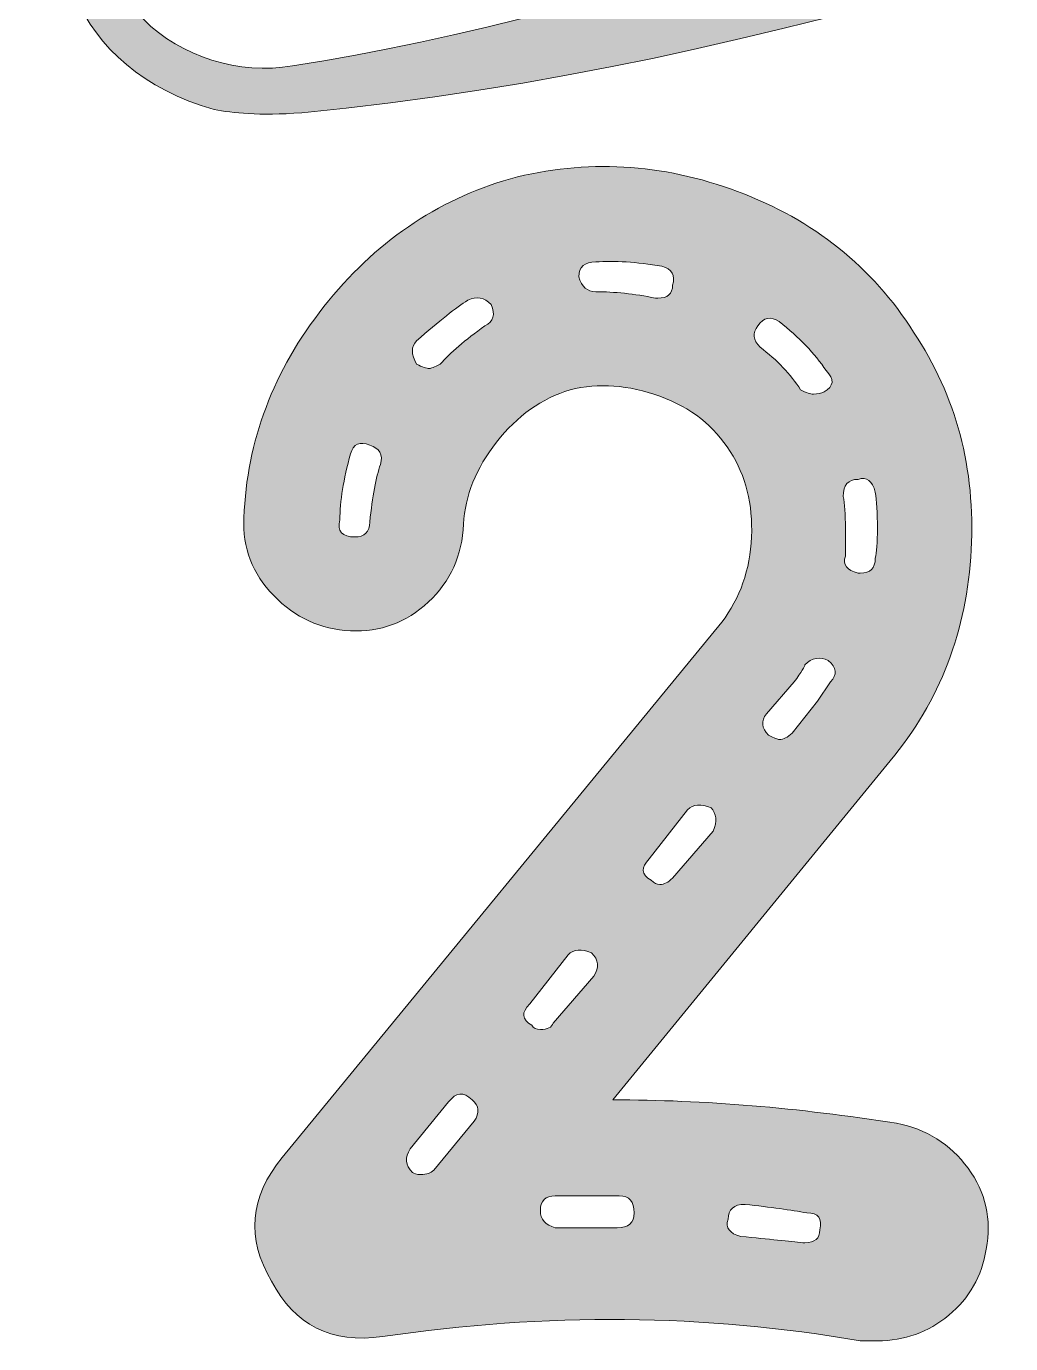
# Model space of a CAD drawing. Header units: inches. Extents: x 1.7 to 13.2, y -16.3 to -1.7.
# Drawn here: x 1.726 to 4.73, y -16.279 to -12.258 of the extents above; entities that cross this region are included whole.
import ezdxf

# ---------------------------------------------------------------- set-up
doc = ezdxf.new("R2010")
doc.units = ezdxf.units.IN
doc.header["$MEASUREMENT"] = 0
doc.layers.add('Layer 1', color=7, linetype='Continuous')

# ---------------------------------------------------------------- blocks, each defined once
blk = doc.blocks.new('block 28')
at = {"layer": 'Layer 1', "true_color": 0xffffff}
h = blk.add_hatch(color=7, dxfattribs=at)
h.dxf.hatch_style = 2
edge = h.paths.add_edge_path()
edge.add_spline(control_points=[(2.5072, -15.7106), (2.5072, -15.7106), (3.848, -14.077), (3.848, -14.077), (3.9043, -14.0032), (3.9347, -13.9165), (3.939, -13.8166), (3.9433, -13.7169), (3.9217, -13.6301), (3.874, -13.5563), (3.8262, -13.4782), (3.7545, -13.4218), (3.6592, -13.3871), (3.5637, -13.3524), (3.4726, -13.3459), (3.3858, -13.3675), (3.299, -13.3936), (3.2241, -13.4467), (3.1613, -13.527), (3.0984, -13.6073), (3.0647, -13.6908), (3.0605, -13.7776), (3.0561, -13.8731), (3.0202, -13.9523), (2.953, -14.0151), (2.8857, -14.0781), (2.8066, -14.1074), (2.7154, -14.103), (2.6244, -14.0987), (2.5462, -14.0629), (2.4811, -13.9956), (2.4161, -13.9284), (2.3857, -13.8492), (2.3901, -13.758), (2.3987, -13.5237), (2.48, -13.3089), (2.6341, -13.1137), (2.788, -12.9184), (2.9779, -12.7883), (3.2036, -12.7232), (3.4335, -12.6625), (3.6646, -12.6755), (3.8967, -12.7623), (4.1288, -12.8491), (4.3078, -12.9923), (4.4337, -13.1918), (4.5639, -13.3871), (4.6224, -13.6084), (4.6094, -13.8557), (4.5964, -14.103), (4.5139, -14.3178), (4.3621, -14.5), (4.3621, -14.5), (3.516, -15.5348), (3.516, -15.5348), (3.7937, -15.5348), (4.0823, -15.5588), (4.3816, -15.6064), (4.4727, -15.6238), (4.5454, -15.6694), (4.5997, -15.7431), (4.6539, -15.817), (4.6723, -15.8993), (4.655, -15.9904), (4.642, -16.0729), (4.6039, -16.1401), (4.5411, -16.1922), (4.4781, -16.2443), (4.4054, -16.2703), (4.3231, -16.2703), (4.3231, -16.2703), (4.2709, -16.2703), (4.2709, -16.2703), (3.798, -16.1879), (3.312, -16.1836), (2.8131, -16.2573), (2.6569, -16.2789), (2.544, -16.2226), (2.4746, -16.0881), (2.3966, -15.9579), (2.4073, -15.8321), (2.5072, -15.7106)], knot_values=[0, 0, 0, 0, 1, 1, 1, 2, 2, 2, 3, 3, 3, 4, 4, 4, 5, 5, 5, 6, 6, 6, 7, 7, 7, 8, 8, 8, 9, 9, 9, 10, 10, 10, 11, 11, 11, 12, 12, 12, 13, 13, 13, 14, 14, 14, 15, 15, 15, 16, 16, 16, 17, 17, 17, 18, 18, 18, 19, 19, 19, 20, 20, 20, 21, 21, 21, 22, 22, 22, 23, 23, 23, 24, 24, 24, 25, 25, 25, 26, 26, 26, 27, 27, 27, 27], degree=3, periodic=1)
edge = h.paths.add_edge_path()
edge.add_spline(control_points=[(2.8066, -13.5954), (2.8153, -13.565), (2.8044, -13.5455), (2.774, -13.5367), (2.7436, -13.5237), (2.7241, -13.5325), (2.7154, -13.5628), (2.6937, -13.6409), (2.6829, -13.7082), (2.6829, -13.7646), (2.6742, -13.7993), (2.6894, -13.8166), (2.7285, -13.8166), (2.7587, -13.8166), (2.774, -13.8015), (2.774, -13.7711), (2.7826, -13.6929), (2.7935, -13.6344), (2.8066, -13.5954)], knot_values=[0, 0, 0, 0, 1, 1, 1, 2, 2, 2, 3, 3, 3, 4, 4, 4, 5, 5, 5, 6, 6, 6, 6], degree=3, periodic=1)
edge = h.paths.add_edge_path()
edge.add_spline(control_points=[(3.093, -15.5999), (3.1103, -15.5739), (3.1081, -15.5523), (3.0865, -15.5348), (3.0605, -15.5088), (3.0365, -15.511), (3.0148, -15.5413), (3.0148, -15.5413), (2.8977, -15.6846), (2.8977, -15.6846), (2.8803, -15.7106), (2.8825, -15.7345), (2.9042, -15.7561), (2.9085, -15.7605), (2.9172, -15.7626), (2.9302, -15.7626), (2.9475, -15.7626), (2.9605, -15.7584), (2.9693, -15.7496), (2.9693, -15.7496), (3.093, -15.5999), (3.093, -15.5999)], knot_values=[0, 0, 0, 0, 1, 1, 1, 2, 2, 2, 3, 3, 3, 4, 4, 4, 5, 5, 5, 6, 6, 6, 7, 7, 7, 7], degree=3, periodic=1)
edge = h.paths.add_edge_path()
edge.add_spline(control_points=[(3.1255, -13.1723), (3.1515, -13.1593), (3.158, -13.1376), (3.145, -13.1072), (3.1233, -13.0856), (3.0995, -13.0812), (3.0735, -13.0942), (3.0386, -13.116), (2.9866, -13.1571), (2.9172, -13.2179), (2.8998, -13.2352), (2.8998, -13.2591), (2.9172, -13.2894), (2.9345, -13.2982), (2.9475, -13.3024), (2.9563, -13.3024), (2.9605, -13.3024), (2.9714, -13.2982), (2.9888, -13.2894), (3.0191, -13.2548), (3.0647, -13.2157), (3.1255, -13.1723)], knot_values=[0, 0, 0, 0, 1, 1, 1, 2, 2, 2, 3, 3, 3, 4, 4, 4, 5, 5, 5, 6, 6, 6, 7, 7, 7, 7], degree=3, periodic=1)
edge = h.paths.add_edge_path()
edge.add_spline(control_points=[(3.2621, -15.242), (3.2361, -15.268), (3.2382, -15.2897), (3.2686, -15.3071), (3.2729, -15.3158), (3.2816, -15.3201), (3.2948, -15.3201), (3.3164, -15.3201), (3.3294, -15.3136), (3.3338, -15.3005), (3.3338, -15.3005), (3.4574, -15.1573), (3.4574, -15.1573), (3.4747, -15.1313), (3.4726, -15.1075), (3.4509, -15.0858), (3.4205, -15.0728), (3.3966, -15.075), (3.3793, -15.0923), (3.3793, -15.0923), (3.2621, -15.242), (3.2621, -15.242)], knot_values=[0, 0, 0, 0, 1, 1, 1, 2, 2, 2, 3, 3, 3, 4, 4, 4, 5, 5, 5, 6, 6, 6, 7, 7, 7, 7], degree=3, periodic=1)
edge = h.paths.add_edge_path()
edge.add_spline(control_points=[(3.5355, -15.8277), (3.5355, -15.8277), (3.3858, -15.8277), (3.3858, -15.8277), (3.3858, -15.8277), (3.3403, -15.8277), (3.3403, -15.8277), (3.3099, -15.8277), (3.2948, -15.843), (3.2948, -15.8733), (3.2948, -15.8993), (3.3099, -15.9167), (3.3403, -15.9254), (3.3403, -15.9254), (3.3858, -15.9254), (3.3858, -15.9254), (3.3858, -15.9254), (3.529, -15.9254), (3.529, -15.9254), (3.5637, -15.9254), (3.5811, -15.9102), (3.5811, -15.8798), (3.5811, -15.8451), (3.5659, -15.8277), (3.5355, -15.8277)], knot_values=[0, 0, 0, 0, 1, 1, 1, 2, 2, 2, 3, 3, 3, 4, 4, 4, 5, 5, 5, 6, 6, 6, 7, 7, 7, 8, 8, 8, 8], degree=3, periodic=1)
edge = h.paths.add_edge_path()
edge.add_spline(control_points=[(3.6982, -13.0486), (3.7069, -13.0183), (3.696, -12.9988), (3.6657, -12.9901), (3.5876, -12.9771), (3.5202, -12.9728), (3.4639, -12.9771), (3.4291, -12.9771), (3.4119, -12.9923), (3.4119, -13.0226), (3.4205, -13.053), (3.4379, -13.0681), (3.4639, -13.0681), (3.5202, -13.0681), (3.5811, -13.0746), (3.6462, -13.0877), (3.6462, -13.0877), (3.6527, -13.0877), (3.6527, -13.0877), (3.683, -13.0877), (3.6982, -13.0746), (3.6982, -13.0486)], knot_values=[0, 0, 0, 0, 1, 1, 1, 2, 2, 2, 3, 3, 3, 4, 4, 4, 5, 5, 5, 6, 6, 6, 7, 7, 7, 7], degree=3, periodic=1)
edge = h.paths.add_edge_path()
edge.add_spline(control_points=[(3.8219, -14.7148), (3.8349, -14.6845), (3.8327, -14.6606), (3.8154, -14.6432), (3.7849, -14.6302), (3.761, -14.6324), (3.7438, -14.6497), (3.7438, -14.6497), (3.6267, -14.7994), (3.6267, -14.7994), (3.6006, -14.8254), (3.6028, -14.8472), (3.6332, -14.8645), (3.6418, -14.8732), (3.6504, -14.8775), (3.6592, -14.8775), (3.6722, -14.8775), (3.6852, -14.871), (3.6982, -14.858), (3.6982, -14.858), (3.8219, -14.7148), (3.8219, -14.7148)], knot_values=[0, 0, 0, 0, 1, 1, 1, 2, 2, 2, 3, 3, 3, 4, 4, 4, 5, 5, 5, 6, 6, 6, 7, 7, 7, 7], degree=3, periodic=1)
edge = h.paths.add_edge_path()
edge.add_spline(control_points=[(3.9195, -15.8538), (3.8848, -15.8538), (3.8675, -15.869), (3.8675, -15.8993), (3.8587, -15.9254), (3.8717, -15.9428), (3.9065, -15.9514), (3.9932, -15.9601), (4.0562, -15.9666), (4.0953, -15.9709), (4.0953, -15.9709), (4.1018, -15.9709), (4.1018, -15.9709), (4.1321, -15.9709), (4.1473, -15.9579), (4.1473, -15.9319), (4.156, -15.8972), (4.1429, -15.8798), (4.1083, -15.8798), (4.0605, -15.8711), (3.9976, -15.8625), (3.9195, -15.8538)], knot_values=[0, 0, 0, 0, 1, 1, 1, 2, 2, 2, 3, 3, 3, 4, 4, 4, 5, 5, 5, 6, 6, 6, 7, 7, 7, 7], degree=3, periodic=1)
edge = h.paths.add_edge_path()
edge.add_spline(control_points=[(3.9586, -13.1723), (3.9412, -13.194), (3.9433, -13.2157), (3.9651, -13.2374), (4.0171, -13.2764), (4.0584, -13.3198), (4.0888, -13.3675), (4.106, -13.3763), (4.1191, -13.3806), (4.1278, -13.3806), (4.1408, -13.3806), (4.1516, -13.3784), (4.1603, -13.3741), (4.1906, -13.3568), (4.1929, -13.335), (4.1668, -13.3089), (4.1321, -13.2569), (4.0844, -13.2071), (4.0236, -13.1593), (3.9976, -13.142), (3.9758, -13.1463), (3.9586, -13.1723)], knot_values=[0, 0, 0, 0, 1, 1, 1, 2, 2, 2, 3, 3, 3, 4, 4, 4, 5, 5, 5, 6, 6, 6, 7, 7, 7, 7], degree=3, periodic=1)
edge = h.paths.add_edge_path()
edge.add_spline(control_points=[(4.1798, -14.2592), (4.2015, -14.2375), (4.1994, -14.2159), (4.1733, -14.1941), (4.1473, -14.1811), (4.1234, -14.1854), (4.1018, -14.2071), (4.1018, -14.2115), (4.0909, -14.2289), (4.0693, -14.2592), (4.0693, -14.2592), (3.9846, -14.3568), (3.9846, -14.3568), (3.9672, -14.3786), (3.9693, -14.4002), (3.9911, -14.4219), (4.0084, -14.4306), (4.0192, -14.4349), (4.0236, -14.4349), (4.0367, -14.4349), (4.0497, -14.4284), (4.0627, -14.4154), (4.0627, -14.4154), (4.1408, -14.3178), (4.1408, -14.3178), (4.1408, -14.3178), (4.1798, -14.2592), (4.1798, -14.2592)], knot_values=[0, 0, 0, 0, 1, 1, 1, 2, 2, 2, 3, 3, 3, 4, 4, 4, 5, 5, 5, 6, 6, 6, 7, 7, 7, 8, 8, 8, 9, 9, 9, 9], degree=3, periodic=1)
edge = h.paths.add_edge_path()
edge.add_spline(control_points=[(4.2644, -13.6409), (4.234, -13.6409), (4.2189, -13.6583), (4.2189, -13.6929), (4.2232, -13.7147), (4.2254, -13.7473), (4.2254, -13.7906), (4.2254, -13.7906), (4.2254, -13.8752), (4.2254, -13.8752), (4.2166, -13.9012), (4.2297, -13.9186), (4.2644, -13.9272), (4.2644, -13.9272), (4.2709, -13.9272), (4.2709, -13.9272), (4.3013, -13.9272), (4.3166, -13.9121), (4.3166, -13.8817), (4.3208, -13.8644), (4.3231, -13.834), (4.3231, -13.7906), (4.3231, -13.7429), (4.3208, -13.706), (4.3166, -13.6799), (4.3078, -13.6453), (4.2905, -13.6323), (4.2644, -13.6409)], knot_values=[0, 0, 0, 0, 1, 1, 1, 2, 2, 2, 3, 3, 3, 4, 4, 4, 5, 5, 5, 6, 6, 6, 7, 7, 7, 8, 8, 8, 9, 9, 9, 9], degree=3, periodic=1)
at = {"layer": 'Layer 1', "lineweight": 0}
for points, knots in [([(2.5072, -15.7106), (2.5072, -15.7106), (3.848, -14.077), (3.848, -14.077), (3.9043, -14.0032), (3.9347, -13.9165), (3.939, -13.8166), (3.9433, -13.7169), (3.9217, -13.6301), (3.874, -13.5563), (3.8262, -13.4782), (3.7545, -13.4218), (3.6592, -13.3871), (3.5637, -13.3524), (3.4726, -13.3459), (3.3858, -13.3675), (3.299, -13.3936), (3.2241, -13.4467), (3.1613, -13.527), (3.0984, -13.6073), (3.0647, -13.6908), (3.0605, -13.7776), (3.0561, -13.8731), (3.0202, -13.9523), (2.953, -14.0151), (2.8857, -14.0781), (2.8066, -14.1074), (2.7154, -14.103), (2.6244, -14.0987), (2.5462, -14.0629), (2.4811, -13.9956), (2.4161, -13.9284), (2.3857, -13.8492), (2.3901, -13.758), (2.3987, -13.5237), (2.48, -13.3089), (2.6341, -13.1137), (2.788, -12.9184), (2.9779, -12.7883), (3.2036, -12.7232), (3.4335, -12.6625), (3.6646, -12.6755), (3.8967, -12.7623), (4.1288, -12.8491), (4.3078, -12.9923), (4.4337, -13.1918), (4.5639, -13.3871), (4.6224, -13.6084), (4.6094, -13.8557), (4.5964, -14.103), (4.5139, -14.3178), (4.3621, -14.5), (4.3621, -14.5), (3.516, -15.5348), (3.516, -15.5348), (3.7937, -15.5348), (4.0823, -15.5588), (4.3816, -15.6064), (4.4727, -15.6238), (4.5454, -15.6694), (4.5997, -15.7431), (4.6539, -15.817), (4.6723, -15.8993), (4.655, -15.9904), (4.642, -16.0729), (4.6039, -16.1401), (4.5411, -16.1922), (4.4781, -16.2443), (4.4054, -16.2703), (4.3231, -16.2703), (4.3231, -16.2703), (4.2709, -16.2703), (4.2709, -16.2703), (3.798, -16.1879), (3.312, -16.1836), (2.8131, -16.2573), (2.6569, -16.2789), (2.544, -16.2226), (2.4746, -16.0881), (2.3966, -15.9579), (2.4073, -15.8321), (2.5072, -15.7106)], [0, 0, 0, 0, 1, 1, 1, 2, 2, 2, 3, 3, 3, 4, 4, 4, 5, 5, 5, 6, 6, 6, 7, 7, 7, 8, 8, 8, 9, 9, 9, 10, 10, 10, 11, 11, 11, 12, 12, 12, 13, 13, 13, 14, 14, 14, 15, 15, 15, 16, 16, 16, 17, 17, 17, 18, 18, 18, 19, 19, 19, 20, 20, 20, 21, 21, 21, 22, 22, 22, 23, 23, 23, 24, 24, 24, 25, 25, 25, 26, 26, 26, 27, 27, 27, 27]), ([(3.6982, -13.0486), (3.7069, -13.0183), (3.696, -12.9988), (3.6657, -12.9901), (3.5876, -12.9771), (3.5202, -12.9728), (3.4639, -12.9771), (3.4291, -12.9771), (3.4119, -12.9923), (3.4119, -13.0226), (3.4205, -13.053), (3.4379, -13.0681), (3.4639, -13.0681), (3.5202, -13.0681), (3.5811, -13.0746), (3.6462, -13.0877), (3.6462, -13.0877), (3.6527, -13.0877), (3.6527, -13.0877), (3.683, -13.0877), (3.6982, -13.0746), (3.6982, -13.0486)], [0, 0, 0, 0, 1, 1, 1, 2, 2, 2, 3, 3, 3, 4, 4, 4, 5, 5, 5, 6, 6, 6, 7, 7, 7, 7]), ([(3.1255, -13.1723), (3.1515, -13.1593), (3.158, -13.1376), (3.145, -13.1072), (3.1233, -13.0856), (3.0995, -13.0812), (3.0735, -13.0942), (3.0386, -13.116), (2.9866, -13.1571), (2.9172, -13.2179), (2.8998, -13.2352), (2.8998, -13.2591), (2.9172, -13.2894), (2.9345, -13.2982), (2.9475, -13.3024), (2.9563, -13.3024), (2.9605, -13.3024), (2.9714, -13.2982), (2.9888, -13.2894), (3.0191, -13.2548), (3.0647, -13.2157), (3.1255, -13.1723)], [0, 0, 0, 0, 1, 1, 1, 2, 2, 2, 3, 3, 3, 4, 4, 4, 5, 5, 5, 6, 6, 6, 7, 7, 7, 7]), ([(3.9586, -13.1723), (3.9412, -13.194), (3.9433, -13.2157), (3.9651, -13.2374), (4.0171, -13.2764), (4.0584, -13.3198), (4.0888, -13.3675), (4.106, -13.3763), (4.1191, -13.3806), (4.1278, -13.3806), (4.1408, -13.3806), (4.1516, -13.3784), (4.1603, -13.3741), (4.1906, -13.3568), (4.1929, -13.335), (4.1668, -13.3089), (4.1321, -13.2569), (4.0844, -13.2071), (4.0236, -13.1593), (3.9976, -13.142), (3.9758, -13.1463), (3.9586, -13.1723)], [0, 0, 0, 0, 1, 1, 1, 2, 2, 2, 3, 3, 3, 4, 4, 4, 5, 5, 5, 6, 6, 6, 7, 7, 7, 7]), ([(2.8066, -13.5954), (2.8153, -13.565), (2.8044, -13.5455), (2.774, -13.5367), (2.7436, -13.5237), (2.7241, -13.5325), (2.7154, -13.5628), (2.6937, -13.6409), (2.6829, -13.7082), (2.6829, -13.7646), (2.6742, -13.7993), (2.6894, -13.8166), (2.7285, -13.8166), (2.7587, -13.8166), (2.774, -13.8015), (2.774, -13.7711), (2.7826, -13.6929), (2.7935, -13.6344), (2.8066, -13.5954)], [0, 0, 0, 0, 1, 1, 1, 2, 2, 2, 3, 3, 3, 4, 4, 4, 5, 5, 5, 6, 6, 6, 6]), ([(4.2644, -13.6409), (4.234, -13.6409), (4.2189, -13.6583), (4.2189, -13.6929), (4.2232, -13.7147), (4.2254, -13.7473), (4.2254, -13.7906), (4.2254, -13.7906), (4.2254, -13.8752), (4.2254, -13.8752), (4.2166, -13.9012), (4.2297, -13.9186), (4.2644, -13.9272), (4.2644, -13.9272), (4.2709, -13.9272), (4.2709, -13.9272), (4.3013, -13.9272), (4.3166, -13.9121), (4.3166, -13.8817), (4.3208, -13.8644), (4.3231, -13.834), (4.3231, -13.7906), (4.3231, -13.7429), (4.3208, -13.706), (4.3166, -13.6799), (4.3078, -13.6453), (4.2905, -13.6323), (4.2644, -13.6409)], [0, 0, 0, 0, 1, 1, 1, 2, 2, 2, 3, 3, 3, 4, 4, 4, 5, 5, 5, 6, 6, 6, 7, 7, 7, 8, 8, 8, 9, 9, 9, 9]), ([(4.1798, -14.2592), (4.2015, -14.2375), (4.1994, -14.2159), (4.1733, -14.1941), (4.1473, -14.1811), (4.1234, -14.1854), (4.1018, -14.2071), (4.1018, -14.2115), (4.0909, -14.2289), (4.0693, -14.2592), (4.0693, -14.2592), (3.9846, -14.3568), (3.9846, -14.3568), (3.9672, -14.3786), (3.9693, -14.4002), (3.9911, -14.4219), (4.0084, -14.4306), (4.0192, -14.4349), (4.0236, -14.4349), (4.0367, -14.4349), (4.0497, -14.4284), (4.0627, -14.4154), (4.0627, -14.4154), (4.1408, -14.3178), (4.1408, -14.3178), (4.1408, -14.3178), (4.1798, -14.2592), (4.1798, -14.2592)], [0, 0, 0, 0, 1, 1, 1, 2, 2, 2, 3, 3, 3, 4, 4, 4, 5, 5, 5, 6, 6, 6, 7, 7, 7, 8, 8, 8, 9, 9, 9, 9]), ([(3.8219, -14.7148), (3.8349, -14.6845), (3.8327, -14.6606), (3.8154, -14.6432), (3.7849, -14.6302), (3.761, -14.6324), (3.7438, -14.6497), (3.7438, -14.6497), (3.6267, -14.7994), (3.6267, -14.7994), (3.6006, -14.8254), (3.6028, -14.8472), (3.6332, -14.8645), (3.6418, -14.8732), (3.6504, -14.8775), (3.6592, -14.8775), (3.6722, -14.8775), (3.6852, -14.871), (3.6982, -14.858), (3.6982, -14.858), (3.8219, -14.7148), (3.8219, -14.7148)], [0, 0, 0, 0, 1, 1, 1, 2, 2, 2, 3, 3, 3, 4, 4, 4, 5, 5, 5, 6, 6, 6, 7, 7, 7, 7]), ([(3.2621, -15.242), (3.2361, -15.268), (3.2382, -15.2897), (3.2686, -15.3071), (3.2729, -15.3158), (3.2816, -15.3201), (3.2948, -15.3201), (3.3164, -15.3201), (3.3294, -15.3136), (3.3338, -15.3005), (3.3338, -15.3005), (3.4574, -15.1573), (3.4574, -15.1573), (3.4747, -15.1313), (3.4726, -15.1075), (3.4509, -15.0858), (3.4205, -15.0728), (3.3966, -15.075), (3.3793, -15.0923), (3.3793, -15.0923), (3.2621, -15.242), (3.2621, -15.242)], [0, 0, 0, 0, 1, 1, 1, 2, 2, 2, 3, 3, 3, 4, 4, 4, 5, 5, 5, 6, 6, 6, 7, 7, 7, 7]), ([(3.093, -15.5999), (3.1103, -15.5739), (3.1081, -15.5523), (3.0865, -15.5348), (3.0605, -15.5088), (3.0365, -15.511), (3.0148, -15.5413), (3.0148, -15.5413), (2.8977, -15.6846), (2.8977, -15.6846), (2.8803, -15.7106), (2.8825, -15.7345), (2.9042, -15.7561), (2.9085, -15.7605), (2.9172, -15.7626), (2.9302, -15.7626), (2.9475, -15.7626), (2.9605, -15.7584), (2.9693, -15.7496), (2.9693, -15.7496), (3.093, -15.5999), (3.093, -15.5999)], [0, 0, 0, 0, 1, 1, 1, 2, 2, 2, 3, 3, 3, 4, 4, 4, 5, 5, 5, 6, 6, 6, 7, 7, 7, 7]), ([(3.5355, -15.8277), (3.5355, -15.8277), (3.3858, -15.8277), (3.3858, -15.8277), (3.3858, -15.8277), (3.3403, -15.8277), (3.3403, -15.8277), (3.3099, -15.8277), (3.2948, -15.843), (3.2948, -15.8733), (3.2948, -15.8993), (3.3099, -15.9167), (3.3403, -15.9254), (3.3403, -15.9254), (3.3858, -15.9254), (3.3858, -15.9254), (3.3858, -15.9254), (3.529, -15.9254), (3.529, -15.9254), (3.5637, -15.9254), (3.5811, -15.9102), (3.5811, -15.8798), (3.5811, -15.8451), (3.5659, -15.8277), (3.5355, -15.8277)], [0, 0, 0, 0, 1, 1, 1, 2, 2, 2, 3, 3, 3, 4, 4, 4, 5, 5, 5, 6, 6, 6, 7, 7, 7, 8, 8, 8, 8]), ([(3.9195, -15.8538), (3.8848, -15.8538), (3.8675, -15.869), (3.8675, -15.8993), (3.8587, -15.9254), (3.8717, -15.9428), (3.9065, -15.9514), (3.9932, -15.9601), (4.0562, -15.9666), (4.0953, -15.9709), (4.0953, -15.9709), (4.1018, -15.9709), (4.1018, -15.9709), (4.1321, -15.9709), (4.1473, -15.9579), (4.1473, -15.9319), (4.156, -15.8972), (4.1429, -15.8798), (4.1083, -15.8798), (4.0605, -15.8711), (3.9976, -15.8625), (3.9195, -15.8538)], [0, 0, 0, 0, 1, 1, 1, 2, 2, 2, 3, 3, 3, 4, 4, 4, 5, 5, 5, 6, 6, 6, 7, 7, 7, 7])]:
    blk.add_open_spline(points, degree=3, knots=knots, dxfattribs=at)
blk = doc.blocks.new('block 2')
at = {"layer": 'Layer 1', "true_color": 0xffffff}
h = blk.add_hatch(color=7, dxfattribs=at)
h.dxf.hatch_style = 2
edge = h.paths.add_edge_path()
edge.add_spline(control_points=[(11.9397, -10.506), (12.1212, -10.6015), (12.255, -10.8213), (12.3028, -10.9646), (12.3315, -11.0697), (12.3315, -11.2226), (12.3028, -11.3085), (12.2646, -11.4614), (12.1404, -11.6524), (11.997, -11.7766), (11.7487, -11.9964), (11.2423, -12.2449), (10.8792, -12.3213), (10.7073, -12.3595), (10.3729, -12.3499), (10.2868, -12.3117), (10.2582, -12.2927), (10.2582, -12.2449), (10.2868, -12.2257), (10.2965, -12.2162), (10.3155, -12.2162), (10.3824, -12.2257), (10.5066, -12.2449), (10.7551, -12.2352), (10.8983, -12.1971), (11.2518, -12.1015), (11.6245, -11.9105), (11.8538, -11.6907), (12.0735, -11.49), (12.1977, -11.2512), (12.1787, -11.0984), (12.1309, -10.8404), (11.8824, -10.6684), (11.4333, -10.5823), (11.2615, -10.5537), (10.8315, -10.5442), (10.5639, -10.5633), (8.118, -10.4772), (5.462, -12.2449), (2.567, -12.522), (2.4333, -12.5315), (2.3568, -12.522), (2.2996, -12.5123), (1.8696, -12.3881), (1.7262, -12.0059), (1.9269, -11.6334), (2.1562, -11.4709), (2.1084, -11.6047), (2.032, -11.7671), (1.8218, -12.1493), (2.2135, -12.4359), (2.5384, -12.3786), (4.5639, -12.0634), (7.5066, -10.5537), (9.8569, -10.3435), (10.2582, -10.3054), (10.5926, -10.2862), (10.8792, -10.2957), (11.3569, -10.3054), (11.6818, -10.3722), (11.9397, -10.506)], knot_values=[0, 0, 0, 0, 1, 1, 1, 2, 2, 2, 3, 3, 3, 4, 4, 4, 5, 5, 5, 6, 6, 6, 7, 7, 7, 8, 8, 8, 9, 9, 9, 10, 10, 10, 11, 11, 11, 12, 12, 12, 13, 13, 13, 14, 14, 14, 15, 15, 15, 16, 16, 16, 17, 17, 17, 18, 18, 18, 19, 19, 19, 20, 20, 20, 20], degree=3, periodic=1)
edge = h.paths.add_edge_path()
edge.add_spline(control_points=[(11.3188, -7.5824), (11.806, -7.5919), (12.2646, -7.6683), (12.6754, -7.8403), (12.8569, -7.9359), (12.9907, -8.0791), (13.0385, -8.2225), (13.0671, -8.3276), (13.0671, -8.471), (13.0385, -8.5664), (12.9907, -8.7193), (12.8761, -8.9008), (12.7327, -9.0346), (12.427, -9.2257), (12.4078, -9.0346), (12.5895, -8.9486), (12.8092, -8.7479), (12.9334, -8.4996), (12.9047, -8.3467), (12.8664, -8.0983), (12.4748, -7.9932), (12.0258, -7.9168), (8.7582, -7.6492), (4.3441, -10.0951), (2.4906, -9.9232), (1.8887, -9.9136), (1.7359, -9.4359), (1.9747, -9.0346), (2.3282, -8.4422), (3.2645, -8.0696), (3.6944, -8.576), (3.7422, -8.6238), (3.7422, -8.6525), (3.7135, -8.662), (3.6944, -8.6716), (3.6754, -8.662), (3.6467, -8.6333), (3.1307, -8.3467), (2.2804, -8.7575), (2.0702, -9.1589), (1.8696, -9.5697), (2.2135, -9.8371), (2.5766, -9.7798), (4.9461, -9.4168), (8.4429, -7.6397), (11.0703, -7.5824), (11.0703, -7.5824), (11.3188, -7.5824), (11.3188, -7.5824)], knot_values=[0, 0, 0, 0, 1, 1, 1, 2, 2, 2, 3, 3, 3, 4, 4, 4, 5, 5, 5, 6, 6, 6, 7, 7, 7, 8, 8, 8, 9, 9, 9, 10, 10, 10, 11, 11, 11, 12, 12, 12, 13, 13, 13, 14, 14, 14, 15, 15, 15, 16, 16, 16, 16], degree=3, periodic=1)
edge = h.paths.add_edge_path()
edge.add_spline(control_points=[(7.0098, -8.1747), (7.0098, -8.2034), (6.9429, -8.232), (6.9334, -8.2034), (6.9237, -8.1652), (6.4078, -8.3276), (5.3473, -8.7003), (4.4014, -9.0346), (4.1913, -9.1014), (3.6371, -9.2448), (3.1976, -9.3499), (2.9588, -9.3785), (2.8537, -9.3404), (2.825, -9.3307), (2.8154, -9.3212), (2.8154, -9.2831), (2.8154, -9.2639), (2.825, -9.2448), (2.8346, -9.2448), (2.8441, -9.2353), (2.8919, -9.2353), (2.9492, -9.2353), (3.1881, -9.2448), (3.7804, -9.0824), (5.032, -8.662), (5.4333, -8.5282), (5.8633, -8.3945), (5.9874, -8.3562), (6.79, -8.1174), (6.7805, -8.1174), (6.876, -8.1174), (6.9715, -8.1174), (7.0098, -8.1364), (7.0098, -8.1747)], knot_values=[0, 0, 0, 0, 1, 1, 1, 2, 2, 2, 3, 3, 3, 4, 4, 4, 5, 5, 5, 6, 6, 6, 7, 7, 7, 8, 8, 8, 9, 9, 9, 10, 10, 10, 11, 11, 11, 11], degree=3, periodic=1)
edge = h.paths.add_edge_path()
edge.add_spline(control_points=[(11.1659, -10.9836), (11.3283, -11.0409), (11.5098, -11.1748), (11.5384, -11.2704), (11.5576, -11.318), (11.5576, -11.3658), (11.5384, -11.4041), (11.5098, -11.4519), (11.4906, -11.4614), (11.4525, -11.4422), (11.4333, -11.4327), (11.4333, -11.4232), (11.443, -11.3754), (11.4525, -11.318), (11.4525, -11.318), (11.3856, -11.2607), (11.271, -11.1556), (11.1181, -11.0984), (10.8505, -11.0601), (10.4302, -11.0028), (9.8282, -11.0219), (9.1976, -11.1079), (8.4333, -11.2226), (7.0288, -11.5473), (6.9334, -11.6334), (6.9046, -11.662), (6.8856, -11.662), (6.8664, -11.6429), (6.8378, -11.6143), (6.8378, -11.5761), (6.876, -11.557), (7.0575, -11.4232), (8.4621, -11.0697), (9.2454, -10.9646), (9.6467, -10.9072), (10.0385, -10.8786), (10.3729, -10.8786), (10.7073, -10.8881), (10.9939, -10.9168), (11.1659, -10.9836)], knot_values=[0, 0, 0, 0, 1, 1, 1, 2, 2, 2, 3, 3, 3, 4, 4, 4, 5, 5, 5, 6, 6, 6, 7, 7, 7, 8, 8, 8, 9, 9, 9, 10, 10, 10, 11, 11, 11, 12, 12, 12, 13, 13, 13, 13], degree=3, periodic=1)
at = {"layer": 'Layer 1', "lineweight": 0}
blk.add_open_spline([(11.9397, -10.506), (12.1212, -10.6015), (12.255, -10.8213), (12.3028, -10.9646), (12.3315, -11.0697), (12.3315, -11.2226), (12.3028, -11.3085), (12.2646, -11.4614), (12.1404, -11.6524), (11.997, -11.7766), (11.7487, -11.9964), (11.2423, -12.2449), (10.8792, -12.3213), (10.7073, -12.3595), (10.3729, -12.3499), (10.2868, -12.3117), (10.2582, -12.2927), (10.2582, -12.2449), (10.2868, -12.2257), (10.2965, -12.2162), (10.3155, -12.2162), (10.3824, -12.2257), (10.5066, -12.2449), (10.7551, -12.2352), (10.8983, -12.1971), (11.2518, -12.1015), (11.6245, -11.9105), (11.8538, -11.6907), (12.0735, -11.49), (12.1977, -11.2512), (12.1787, -11.0984), (12.1309, -10.8404), (11.8824, -10.6684), (11.4333, -10.5823), (11.2615, -10.5537), (10.8315, -10.5442), (10.5639, -10.5633), (8.118, -10.4772), (5.462, -12.2449), (2.567, -12.522), (2.4333, -12.5315), (2.3568, -12.522), (2.2996, -12.5123), (1.8696, -12.3881), (1.7262, -12.0059), (1.9269, -11.6334), (2.1562, -11.4709), (2.1084, -11.6047), (2.032, -11.7671), (1.8218, -12.1493), (2.2135, -12.4359), (2.5384, -12.3786), (4.5639, -12.0634), (7.5066, -10.5537), (9.8569, -10.3435), (10.2582, -10.3054), (10.5926, -10.2862), (10.8792, -10.2957), (11.3569, -10.3054), (11.6818, -10.3722), (11.9397, -10.506)], degree=3, knots=[0, 0, 0, 0, 1, 1, 1, 2, 2, 2, 3, 3, 3, 4, 4, 4, 5, 5, 5, 6, 6, 6, 7, 7, 7, 8, 8, 8, 9, 9, 9, 10, 10, 10, 11, 11, 11, 12, 12, 12, 13, 13, 13, 14, 14, 14, 15, 15, 15, 16, 16, 16, 17, 17, 17, 18, 18, 18, 19, 19, 19, 20, 20, 20, 20], dxfattribs=at)
at = {"layer": 'Layer 1'}
blk.add_blockref('block 28', (0, 0), dxfattribs=at)

msp = doc.modelspace()

# ---------------------------------------------------------------- block references
at = {"layer": 'Layer 1'}
msp.add_blockref('block 2', (0, 0), dxfattribs=at)

doc.saveas('drawing.dxf')
